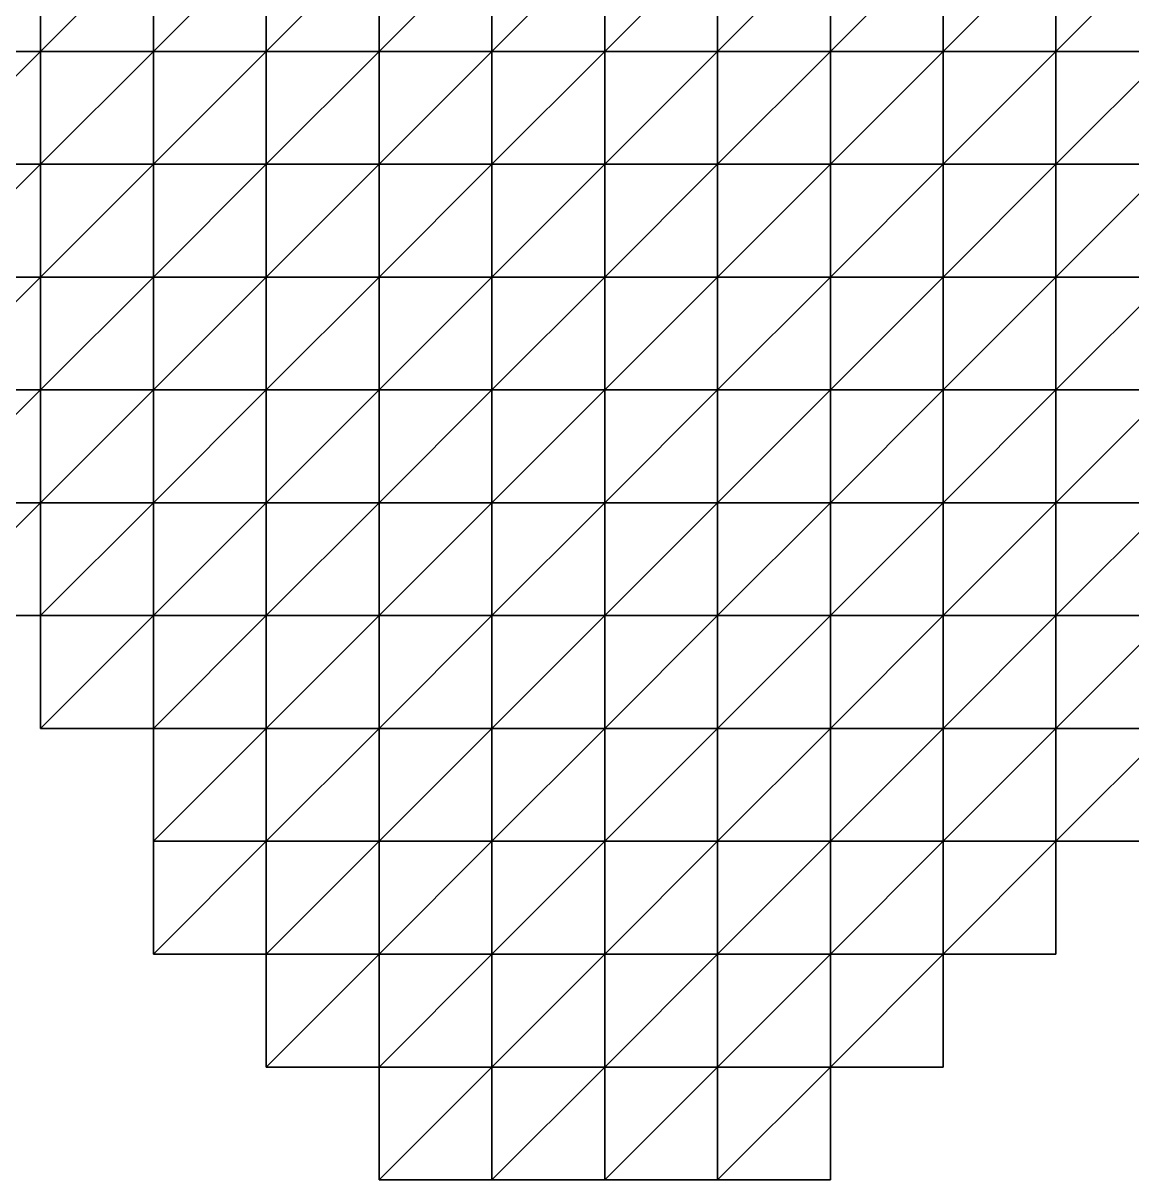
# Model space of a CAD drawing. Extents: x 292020 to 295740, y 4557680 to 4560040.
# Drawn here: x 295196.9 to 295393.5, y 4558820 to 4559025 of the extents above; entities that cross this region are included whole.
import ezdxf

# ---------------------------------------------------------------- set-up
doc = ezdxf.new("R2010")
doc.units = 0
doc.layers.add('RUN201_4_-_RUN201_NODOMAIN5_20X', color=7, linetype='CONTINUOUS')

msp = doc.modelspace()

# ---------------------------------------------------------------- linework, layer by layer
at = {"layer": 'RUN201_4_-_RUN201_NODOMAIN5_20X'}
for points in [[(295180, 4559040, 1900), (295180, 4559020, 1900), (295200, 4559040, 1900)], [(295200, 4559040, 1900), (295180, 4559020, 1900), (295200, 4559020, 1900)], [(295200, 4559040, 1940), (295180, 4559020, 1940), (295180, 4559040, 1940)], [(295200, 4559020, 1940), (295180, 4559020, 1940), (295200, 4559040, 1940)], [(295200, 4559040, 1900), (295200, 4559020, 1900), (295220, 4559040, 1900)], [(295220, 4559040, 1900), (295200, 4559020, 1900), (295220, 4559020, 1900)], [(295220, 4559040, 1940), (295200, 4559020, 1940), (295200, 4559040, 1940)], [(295220, 4559020, 1940), (295200, 4559020, 1940), (295220, 4559040, 1940)], [(295220, 4559040, 1900), (295220, 4559020, 1900), (295240, 4559040, 1900)], [(295240, 4559040, 1900), (295220, 4559020, 1900), (295240, 4559020, 1900)], [(295240, 4559040, 1940), (295220, 4559020, 1940), (295220, 4559040, 1940)], [(295240, 4559020, 1940), (295220, 4559020, 1940), (295240, 4559040, 1940)], [(295240, 4559040, 1900), (295240, 4559020, 1900), (295260, 4559040, 1900)], [(295260, 4559040, 1900), (295240, 4559020, 1900), (295260, 4559020, 1900)], [(295260, 4559040, 1960), (295240, 4559020, 1960), (295240, 4559040, 1960)], [(295260, 4559020, 1960), (295240, 4559020, 1960), (295260, 4559040, 1960)], [(295240, 4559040, 1940), (295240, 4559020, 1960), (295240, 4559020, 1940)], [(295240, 4559040, 1960), (295240, 4559020, 1960), (295240, 4559040, 1940)], [(295260, 4559040, 1900), (295260, 4559020, 1900), (295280, 4559040, 1900)], [(295280, 4559040, 1900), (295260, 4559020, 1900), (295280, 4559020, 1900)], [(295280, 4559040, 1960), (295260, 4559020, 1960), (295260, 4559040, 1960)], [(295280, 4559020, 1960), (295260, 4559020, 1960), (295280, 4559040, 1960)], [(295280, 4559040, 1900), (295280, 4559020, 1900), (295300, 4559040, 1900)], [(295300, 4559040, 1900), (295280, 4559020, 1900), (295300, 4559020, 1900)], [(295300, 4559040, 1960), (295280, 4559020, 1960), (295280, 4559040, 1960)], [(295300, 4559020, 1960), (295280, 4559020, 1960), (295300, 4559040, 1960)], [(295300, 4559040, 1880), (295300, 4559020, 1880), (295320, 4559040, 1880)], [(295320, 4559040, 1880), (295300, 4559020, 1880), (295320, 4559020, 1880)], [(295300, 4559040, 1880), (295300, 4559020, 1900), (295300, 4559020, 1880)], [(295300, 4559040, 1900), (295300, 4559020, 1900), (295300, 4559040, 1880)], [(295320, 4559040, 1960), (295300, 4559020, 1960), (295300, 4559040, 1960)], [(295320, 4559020, 1960), (295300, 4559020, 1960), (295320, 4559040, 1960)], [(295320, 4559040, 1880), (295320, 4559020, 1880), (295340, 4559040, 1880)], [(295340, 4559040, 1880), (295320, 4559020, 1880), (295340, 4559020, 1880)], [(295340, 4559040, 1960), (295320, 4559020, 1960), (295320, 4559040, 1960)], [(295340, 4559020, 1960), (295320, 4559020, 1960), (295340, 4559040, 1960)], [(295340, 4559040, 1880), (295340, 4559020, 1880), (295360, 4559040, 1880)], [(295360, 4559040, 1880), (295340, 4559020, 1880), (295360, 4559020, 1880)], [(295360, 4559040, 1960), (295340, 4559020, 1960), (295340, 4559040, 1960)], [(295360, 4559020, 1960), (295340, 4559020, 1960), (295360, 4559040, 1960)], [(295360, 4559040, 1880), (295360, 4559020, 1880), (295380, 4559040, 1880)], [(295380, 4559040, 1880), (295360, 4559020, 1880), (295380, 4559020, 1880)], [(295380, 4559040, 1960), (295360, 4559020, 1960), (295360, 4559040, 1960)], [(295380, 4559020, 1960), (295360, 4559020, 1960), (295380, 4559040, 1960)], [(295380, 4559040, 1880), (295380, 4559020, 1880), (295400, 4559040, 1880)], [(295400, 4559040, 1880), (295380, 4559020, 1880), (295400, 4559020, 1880)], [(295400, 4559040, 1960), (295380, 4559020, 1960), (295380, 4559040, 1960)], [(295400, 4559020, 1960), (295380, 4559020, 1960), (295400, 4559040, 1960)], [(295180, 4559020, 1900), (295180, 4559000, 1900), (295200, 4559020, 1900)], [(295200, 4559020, 1900), (295180, 4559000, 1900), (295200, 4559000, 1900)], [(295200, 4559020, 1940), (295180, 4559000, 1940), (295180, 4559020, 1940)], [(295200, 4559000, 1940), (295180, 4559000, 1940), (295200, 4559020, 1940)], [(295200, 4559020, 1900), (295200, 4559000, 1900), (295220, 4559020, 1900)], [(295220, 4559020, 1900), (295200, 4559000, 1900), (295220, 4559000, 1900)], [(295220, 4559020, 1940), (295200, 4559000, 1940), (295200, 4559020, 1940)], [(295220, 4559000, 1940), (295200, 4559000, 1940), (295220, 4559020, 1940)], [(295220, 4559020, 1900), (295220, 4559000, 1900), (295240, 4559020, 1900)], [(295240, 4559020, 1900), (295220, 4559000, 1900), (295240, 4559000, 1900)], [(295240, 4559020, 1940), (295220, 4559000, 1940), (295220, 4559020, 1940)], [(295240, 4559000, 1940), (295220, 4559000, 1940), (295240, 4559020, 1940)], [(295240, 4559020, 1900), (295240, 4559000, 1900), (295260, 4559020, 1900)], [(295260, 4559020, 1900), (295240, 4559000, 1900), (295260, 4559000, 1900)], [(295260, 4559020, 1960), (295240, 4559000, 1960), (295240, 4559020, 1960)], [(295260, 4559000, 1960), (295240, 4559000, 1960), (295260, 4559020, 1960)], [(295240, 4559020, 1940), (295240, 4559000, 1960), (295240, 4559000, 1940)], [(295240, 4559020, 1960), (295240, 4559000, 1960), (295240, 4559020, 1940)], [(295260, 4559020, 1900), (295260, 4559000, 1900), (295280, 4559020, 1900)], [(295280, 4559020, 1900), (295260, 4559000, 1900), (295280, 4559000, 1900)], [(295280, 4559020, 1960), (295260, 4559000, 1960), (295260, 4559020, 1960)], [(295280, 4559000, 1960), (295260, 4559000, 1960), (295280, 4559020, 1960)], [(295280, 4559020, 1900), (295280, 4559000, 1900), (295300, 4559020, 1900)], [(295300, 4559020, 1900), (295280, 4559000, 1900), (295300, 4559000, 1900)], [(295300, 4559020, 1960), (295280, 4559000, 1960), (295280, 4559020, 1960)], [(295300, 4559000, 1960), (295280, 4559000, 1960), (295300, 4559020, 1960)], [(295300, 4559020, 1880), (295300, 4559000, 1880), (295320, 4559020, 1880)], [(295320, 4559020, 1880), (295300, 4559000, 1880), (295320, 4559000, 1880)], [(295300, 4559020, 1880), (295300, 4559000, 1900), (295300, 4559000, 1880)], [(295300, 4559020, 1900), (295300, 4559000, 1900), (295300, 4559020, 1880)], [(295320, 4559020, 1960), (295300, 4559000, 1960), (295300, 4559020, 1960)], [(295320, 4559000, 1960), (295300, 4559000, 1960), (295320, 4559020, 1960)], [(295320, 4559020, 1880), (295320, 4559000, 1880), (295340, 4559020, 1880)], [(295340, 4559020, 1880), (295320, 4559000, 1880), (295340, 4559000, 1880)], [(295340, 4559020, 1960), (295320, 4559000, 1960), (295320, 4559020, 1960)], [(295340, 4559000, 1960), (295320, 4559000, 1960), (295340, 4559020, 1960)], [(295340, 4559020, 1880), (295340, 4559000, 1880), (295360, 4559020, 1880)], [(295360, 4559020, 1880), (295340, 4559000, 1880), (295360, 4559000, 1880)], [(295360, 4559020, 1960), (295340, 4559000, 1960), (295340, 4559020, 1960)], [(295360, 4559000, 1960), (295340, 4559000, 1960), (295360, 4559020, 1960)], [(295360, 4559020, 1880), (295360, 4559000, 1880), (295380, 4559020, 1880)], [(295380, 4559020, 1880), (295360, 4559000, 1880), (295380, 4559000, 1880)], [(295380, 4559020, 1960), (295360, 4559000, 1960), (295360, 4559020, 1960)], [(295380, 4559000, 1960), (295360, 4559000, 1960), (295380, 4559020, 1960)], [(295380, 4559000, 1880), (295380, 4559000, 1900), (295380, 4559020, 1880)], [(295380, 4559020, 1880), (295380, 4559000, 1900), (295380, 4559020, 1900)], [(295380, 4559020, 1880), (295380, 4559020, 1900), (295400, 4559020, 1880)], [(295400, 4559020, 1880), (295380, 4559020, 1900), (295400, 4559020, 1900)], [(295380, 4559020, 1900), (295380, 4559000, 1900), (295400, 4559020, 1900)], [(295400, 4559020, 1900), (295380, 4559000, 1900), (295400, 4559000, 1900)], [(295400, 4559020, 1960), (295380, 4559000, 1960), (295380, 4559020, 1960)], [(295400, 4559000, 1960), (295380, 4559000, 1960), (295400, 4559020, 1960)], [(295180, 4559000, 1900), (295180, 4558980, 1900), (295200, 4559000, 1900)], [(295200, 4559000, 1900), (295180, 4558980, 1900), (295200, 4558980, 1900)], [(295200, 4559000, 1940), (295180, 4558980, 1940), (295180, 4559000, 1940)], [(295200, 4558980, 1940), (295180, 4558980, 1940), (295200, 4559000, 1940)], [(295200, 4559000, 1900), (295200, 4558980, 1900), (295220, 4559000, 1900)], [(295220, 4559000, 1900), (295200, 4558980, 1900), (295220, 4558980, 1900)], [(295220, 4559000, 1940), (295200, 4558980, 1940), (295200, 4559000, 1940)], [(295220, 4558980, 1940), (295200, 4558980, 1940), (295220, 4559000, 1940)], [(295220, 4559000, 1900), (295220, 4558980, 1900), (295240, 4559000, 1900)], [(295240, 4559000, 1900), (295220, 4558980, 1900), (295240, 4558980, 1900)], [(295240, 4559000, 1960), (295220, 4558980, 1960), (295220, 4559000, 1960)], [(295240, 4558980, 1960), (295220, 4558980, 1960), (295240, 4559000, 1960)], [(295240, 4559000, 1940), (295220, 4559000, 1960), (295220, 4559000, 1940)], [(295240, 4559000, 1960), (295220, 4559000, 1960), (295240, 4559000, 1940)], [(295220, 4559000, 1940), (295220, 4558980, 1960), (295220, 4558980, 1940)], [(295220, 4559000, 1960), (295220, 4558980, 1960), (295220, 4559000, 1940)], [(295240, 4559000, 1900), (295240, 4558980, 1900), (295260, 4559000, 1900)], [(295260, 4559000, 1900), (295240, 4558980, 1900), (295260, 4558980, 1900)], [(295260, 4559000, 1960), (295240, 4558980, 1960), (295240, 4559000, 1960)], [(295260, 4558980, 1960), (295240, 4558980, 1960), (295260, 4559000, 1960)], [(295260, 4559000, 1900), (295260, 4558980, 1900), (295280, 4559000, 1900)], [(295280, 4559000, 1900), (295260, 4558980, 1900), (295280, 4558980, 1900)], [(295280, 4559000, 1960), (295260, 4558980, 1960), (295260, 4559000, 1960)], [(295280, 4558980, 1960), (295260, 4558980, 1960), (295280, 4559000, 1960)], [(295280, 4559000, 1900), (295280, 4558980, 1900), (295300, 4559000, 1900)], [(295300, 4559000, 1900), (295280, 4558980, 1900), (295300, 4558980, 1900)], [(295300, 4559000, 1960), (295280, 4558980, 1960), (295280, 4559000, 1960)], [(295300, 4558980, 1960), (295280, 4558980, 1960), (295300, 4559000, 1960)], [(295300, 4559000, 1880), (295300, 4559000, 1900), (295320, 4559000, 1880)], [(295320, 4559000, 1880), (295300, 4559000, 1900), (295320, 4559000, 1900)], [(295300, 4559000, 1900), (295300, 4558980, 1900), (295320, 4559000, 1900)], [(295320, 4559000, 1900), (295300, 4558980, 1900), (295320, 4558980, 1900)], [(295320, 4559000, 1960), (295300, 4558980, 1960), (295300, 4559000, 1960)], [(295320, 4558980, 1960), (295300, 4558980, 1960), (295320, 4559000, 1960)], [(295320, 4559000, 1880), (295320, 4559000, 1900), (295340, 4559000, 1880)], [(295340, 4559000, 1880), (295320, 4559000, 1900), (295340, 4559000, 1900)], [(295320, 4559000, 1900), (295320, 4558980, 1900), (295340, 4559000, 1900)], [(295340, 4559000, 1900), (295320, 4558980, 1900), (295340, 4558980, 1900)], [(295340, 4559000, 1960), (295320, 4558980, 1960), (295320, 4559000, 1960)], [(295340, 4558980, 1960), (295320, 4558980, 1960), (295340, 4559000, 1960)], [(295340, 4559000, 1880), (295340, 4559000, 1900), (295360, 4559000, 1880)], [(295360, 4559000, 1880), (295340, 4559000, 1900), (295360, 4559000, 1900)], [(295340, 4559000, 1900), (295340, 4558980, 1900), (295360, 4559000, 1900)], [(295360, 4559000, 1900), (295340, 4558980, 1900), (295360, 4558980, 1900)], [(295360, 4559000, 1960), (295340, 4558980, 1960), (295340, 4559000, 1960)], [(295360, 4558980, 1960), (295340, 4558980, 1960), (295360, 4559000, 1960)], [(295360, 4559000, 1880), (295360, 4559000, 1900), (295380, 4559000, 1880)], [(295380, 4559000, 1880), (295360, 4559000, 1900), (295380, 4559000, 1900)], [(295360, 4559000, 1900), (295360, 4558980, 1900), (295380, 4559000, 1900)], [(295380, 4559000, 1900), (295360, 4558980, 1900), (295380, 4558980, 1900)], [(295380, 4559000, 1960), (295360, 4558980, 1960), (295360, 4559000, 1960)], [(295380, 4558980, 1960), (295360, 4558980, 1960), (295380, 4559000, 1960)], [(295380, 4559000, 1900), (295380, 4558980, 1900), (295400, 4559000, 1900)], [(295400, 4559000, 1900), (295380, 4558980, 1900), (295400, 4558980, 1900)], [(295400, 4559000, 1980), (295380, 4558980, 1980), (295380, 4559000, 1980)], [(295400, 4558980, 1980), (295380, 4558980, 1980), (295400, 4559000, 1980)], [(295400, 4559000, 1960), (295380, 4559000, 1980), (295380, 4559000, 1960)], [(295400, 4559000, 1980), (295380, 4559000, 1980), (295400, 4559000, 1960)], [(295380, 4559000, 1960), (295380, 4558980, 1980), (295380, 4558980, 1960)], [(295380, 4559000, 1980), (295380, 4558980, 1980), (295380, 4559000, 1960)], [(295180, 4558980, 1900), (295180, 4558980, 1920), (295200, 4558980, 1900)], [(295200, 4558980, 1900), (295180, 4558980, 1920), (295200, 4558980, 1920)], [(295180, 4558980, 1920), (295180, 4558960, 1920), (295200, 4558980, 1920)], [(295200, 4558980, 1920), (295180, 4558960, 1920), (295200, 4558960, 1920)], [(295200, 4558980, 1960), (295180, 4558960, 1960), (295180, 4558980, 1960)], [(295200, 4558960, 1960), (295180, 4558960, 1960), (295200, 4558980, 1960)], [(295200, 4558980, 1940), (295180, 4558980, 1960), (295180, 4558980, 1940)], [(295200, 4558980, 1960), (295180, 4558980, 1960), (295200, 4558980, 1940)], [(295200, 4558980, 1900), (295200, 4558980, 1920), (295220, 4558980, 1900)], [(295220, 4558980, 1900), (295200, 4558980, 1920), (295220, 4558980, 1920)], [(295200, 4558980, 1920), (295200, 4558960, 1920), (295220, 4558980, 1920)], [(295220, 4558980, 1920), (295200, 4558960, 1920), (295220, 4558960, 1920)], [(295220, 4558980, 1960), (295200, 4558960, 1960), (295200, 4558980, 1960)], [(295220, 4558960, 1960), (295200, 4558960, 1960), (295220, 4558980, 1960)], [(295220, 4558980, 1940), (295200, 4558980, 1960), (295200, 4558980, 1940)], [(295220, 4558980, 1960), (295200, 4558980, 1960), (295220, 4558980, 1940)], [(295220, 4558980, 1900), (295220, 4558960, 1900), (295240, 4558980, 1900)], [(295240, 4558980, 1900), (295220, 4558960, 1900), (295240, 4558960, 1900)], [(295220, 4558980, 1900), (295220, 4558960, 1920), (295220, 4558960, 1900)], [(295220, 4558980, 1920), (295220, 4558960, 1920), (295220, 4558980, 1900)], [(295240, 4558980, 1960), (295220, 4558960, 1960), (295220, 4558980, 1960)], [(295240, 4558960, 1960), (295220, 4558960, 1960), (295240, 4558980, 1960)], [(295240, 4558980, 1900), (295240, 4558960, 1900), (295260, 4558980, 1900)], [(295260, 4558980, 1900), (295240, 4558960, 1900), (295260, 4558960, 1900)], [(295260, 4558980, 1960), (295240, 4558960, 1960), (295240, 4558980, 1960)], [(295260, 4558960, 1960), (295240, 4558960, 1960), (295260, 4558980, 1960)], [(295260, 4558980, 1900), (295260, 4558960, 1900), (295280, 4558980, 1900)], [(295280, 4558980, 1900), (295260, 4558960, 1900), (295280, 4558960, 1900)], [(295280, 4558980, 1960), (295260, 4558960, 1960), (295260, 4558980, 1960)], [(295280, 4558960, 1960), (295260, 4558960, 1960), (295280, 4558980, 1960)], [(295280, 4558980, 1900), (295280, 4558960, 1900), (295300, 4558980, 1900)], [(295300, 4558980, 1900), (295280, 4558960, 1900), (295300, 4558960, 1900)], [(295300, 4558980, 1960), (295280, 4558960, 1960), (295280, 4558980, 1960)], [(295300, 4558960, 1960), (295280, 4558960, 1960), (295300, 4558980, 1960)], [(295300, 4558980, 1900), (295300, 4558960, 1900), (295320, 4558980, 1900)], [(295320, 4558980, 1900), (295300, 4558960, 1900), (295320, 4558960, 1900)], [(295320, 4558980, 1960), (295300, 4558960, 1960), (295300, 4558980, 1960)], [(295320, 4558960, 1960), (295300, 4558960, 1960), (295320, 4558980, 1960)], [(295320, 4558980, 1900), (295320, 4558960, 1900), (295340, 4558980, 1900)], [(295340, 4558980, 1900), (295320, 4558960, 1900), (295340, 4558960, 1900)], [(295340, 4558980, 1960), (295320, 4558960, 1960), (295320, 4558980, 1960)], [(295340, 4558960, 1960), (295320, 4558960, 1960), (295340, 4558980, 1960)], [(295340, 4558980, 1900), (295340, 4558960, 1900), (295360, 4558980, 1900)], [(295360, 4558980, 1900), (295340, 4558960, 1900), (295360, 4558960, 1900)], [(295360, 4558980, 1960), (295340, 4558960, 1960), (295340, 4558980, 1960)], [(295360, 4558960, 1960), (295340, 4558960, 1960), (295360, 4558980, 1960)], [(295360, 4558980, 1900), (295360, 4558960, 1900), (295380, 4558980, 1900)], [(295380, 4558980, 1900), (295360, 4558960, 1900), (295380, 4558960, 1900)], [(295380, 4558980, 1960), (295360, 4558960, 1960), (295360, 4558980, 1960)], [(295380, 4558960, 1960), (295360, 4558960, 1960), (295380, 4558980, 1960)], [(295380, 4558980, 1900), (295380, 4558960, 1900), (295400, 4558980, 1900)], [(295400, 4558980, 1900), (295380, 4558960, 1900), (295400, 4558960, 1900)], [(295400, 4558980, 1980), (295380, 4558960, 1980), (295380, 4558980, 1980)], [(295400, 4558960, 1980), (295380, 4558960, 1980), (295400, 4558980, 1980)], [(295380, 4558980, 1960), (295380, 4558960, 1980), (295380, 4558960, 1960)], [(295380, 4558980, 1980), (295380, 4558960, 1980), (295380, 4558980, 1960)], [(295180, 4558960, 1920), (295180, 4558960, 1940), (295200, 4558960, 1920)], [(295200, 4558960, 1920), (295180, 4558960, 1940), (295200, 4558960, 1940)], [(295180, 4558960, 1940), (295180, 4558940, 1940), (295200, 4558960, 1940)], [(295200, 4558960, 1940), (295180, 4558940, 1940), (295200, 4558940, 1940)], [(295200, 4558960, 1960), (295180, 4558940, 1960), (295180, 4558960, 1960)], [(295200, 4558940, 1960), (295180, 4558940, 1960), (295200, 4558960, 1960)], [(295200, 4558960, 1920), (295200, 4558940, 1920), (295220, 4558960, 1920)], [(295220, 4558960, 1920), (295200, 4558940, 1920), (295220, 4558940, 1920)], [(295200, 4558960, 1920), (295200, 4558940, 1940), (295200, 4558940, 1920)], [(295200, 4558960, 1940), (295200, 4558940, 1940), (295200, 4558960, 1920)], [(295220, 4558960, 1960), (295200, 4558940, 1960), (295200, 4558960, 1960)], [(295220, 4558940, 1960), (295200, 4558940, 1960), (295220, 4558960, 1960)], [(295220, 4558960, 1900), (295220, 4558960, 1920), (295240, 4558960, 1900)], [(295240, 4558960, 1900), (295220, 4558960, 1920), (295240, 4558960, 1920)], [(295220, 4558960, 1920), (295220, 4558940, 1920), (295240, 4558960, 1920)], [(295240, 4558960, 1920), (295220, 4558940, 1920), (295240, 4558940, 1920)], [(295240, 4558960, 1960), (295220, 4558940, 1960), (295220, 4558960, 1960)], [(295240, 4558940, 1960), (295220, 4558940, 1960), (295240, 4558960, 1960)], [(295240, 4558960, 1900), (295240, 4558940, 1900), (295260, 4558960, 1900)], [(295260, 4558960, 1900), (295240, 4558940, 1900), (295260, 4558940, 1900)], [(295240, 4558960, 1900), (295240, 4558940, 1920), (295240, 4558940, 1900)], [(295240, 4558960, 1920), (295240, 4558940, 1920), (295240, 4558960, 1900)], [(295260, 4558960, 1960), (295240, 4558940, 1960), (295240, 4558960, 1960)], [(295260, 4558940, 1960), (295240, 4558940, 1960), (295260, 4558960, 1960)], [(295260, 4558960, 1900), (295260, 4558940, 1900), (295280, 4558960, 1900)], [(295280, 4558960, 1900), (295260, 4558940, 1900), (295280, 4558940, 1900)], [(295280, 4558960, 1960), (295260, 4558940, 1960), (295260, 4558960, 1960)], [(295280, 4558940, 1960), (295260, 4558940, 1960), (295280, 4558960, 1960)], [(295280, 4558960, 1900), (295280, 4558940, 1900), (295300, 4558960, 1900)], [(295300, 4558960, 1900), (295280, 4558940, 1900), (295300, 4558940, 1900)], [(295300, 4558960, 1960), (295280, 4558940, 1960), (295280, 4558960, 1960)], [(295300, 4558940, 1960), (295280, 4558940, 1960), (295300, 4558960, 1960)], [(295300, 4558940, 1900), (295300, 4558940, 1920), (295300, 4558960, 1900)], [(295300, 4558960, 1900), (295300, 4558940, 1920), (295300, 4558960, 1920)], [(295300, 4558960, 1900), (295300, 4558960, 1920), (295320, 4558960, 1900)], [(295320, 4558960, 1900), (295300, 4558960, 1920), (295320, 4558960, 1920)], [(295300, 4558960, 1920), (295300, 4558940, 1920), (295320, 4558960, 1920)], [(295320, 4558960, 1920), (295300, 4558940, 1920), (295320, 4558940, 1920)], [(295320, 4558960, 1960), (295300, 4558940, 1960), (295300, 4558960, 1960)], [(295320, 4558940, 1960), (295300, 4558940, 1960), (295320, 4558960, 1960)], [(295320, 4558960, 1900), (295320, 4558940, 1900), (295340, 4558960, 1900)], [(295340, 4558960, 1900), (295320, 4558940, 1900), (295340, 4558940, 1900)], [(295320, 4558960, 1900), (295320, 4558940, 1920), (295320, 4558940, 1900)], [(295320, 4558960, 1920), (295320, 4558940, 1920), (295320, 4558960, 1900)], [(295340, 4558960, 1960), (295320, 4558940, 1960), (295320, 4558960, 1960)], [(295340, 4558940, 1960), (295320, 4558940, 1960), (295340, 4558960, 1960)], [(295340, 4558960, 1900), (295340, 4558940, 1900), (295360, 4558960, 1900)], [(295360, 4558960, 1900), (295340, 4558940, 1900), (295360, 4558940, 1900)], [(295360, 4558960, 1960), (295340, 4558940, 1960), (295340, 4558960, 1960)], [(295360, 4558940, 1960), (295340, 4558940, 1960), (295360, 4558960, 1960)], [(295360, 4558960, 1900), (295360, 4558940, 1900), (295380, 4558960, 1900)], [(295380, 4558960, 1900), (295360, 4558940, 1900), (295380, 4558940, 1900)], [(295380, 4558960, 1980), (295360, 4558940, 1980), (295360, 4558960, 1980)], [(295380, 4558940, 1980), (295360, 4558940, 1980), (295380, 4558960, 1980)], [(295380, 4558960, 1960), (295360, 4558960, 1980), (295360, 4558960, 1960)], [(295380, 4558960, 1980), (295360, 4558960, 1980), (295380, 4558960, 1960)], [(295360, 4558960, 1960), (295360, 4558940, 1980), (295360, 4558940, 1960)], [(295360, 4558960, 1980), (295360, 4558940, 1980), (295360, 4558960, 1960)], [(295380, 4558960, 1900), (295380, 4558940, 1900), (295400, 4558960, 1900)], [(295400, 4558960, 1900), (295380, 4558940, 1900), (295400, 4558940, 1900)], [(295400, 4558960, 1980), (295380, 4558940, 1980), (295380, 4558960, 1980)], [(295400, 4558940, 1980), (295380, 4558940, 1980), (295400, 4558960, 1980)], [(295180, 4558940, 1940), (295180, 4558920, 1940), (295200, 4558940, 1940)], [(295200, 4558940, 1940), (295180, 4558920, 1940), (295200, 4558920, 1940)], [(295200, 4558940, 1960), (295180, 4558920, 1960), (295180, 4558940, 1960)], [(295200, 4558920, 1960), (295180, 4558920, 1960), (295200, 4558940, 1960)], [(295200, 4558940, 1920), (295200, 4558920, 1920), (295220, 4558940, 1920)], [(295220, 4558940, 1920), (295200, 4558920, 1920), (295220, 4558920, 1920)], [(295200, 4558940, 1920), (295200, 4558920, 1940), (295200, 4558920, 1920)], [(295200, 4558940, 1940), (295200, 4558920, 1940), (295200, 4558940, 1920)], [(295220, 4558940, 1960), (295200, 4558920, 1960), (295200, 4558940, 1960)], [(295220, 4558920, 1960), (295200, 4558920, 1960), (295220, 4558940, 1960)], [(295220, 4558940, 1920), (295220, 4558920, 1920), (295240, 4558940, 1920)], [(295240, 4558940, 1920), (295220, 4558920, 1920), (295240, 4558920, 1920)], [(295240, 4558940, 1960), (295220, 4558920, 1960), (295220, 4558940, 1960)], [(295240, 4558920, 1960), (295220, 4558920, 1960), (295240, 4558940, 1960)], [(295240, 4558940, 1900), (295240, 4558940, 1920), (295260, 4558940, 1900)], [(295260, 4558940, 1900), (295240, 4558940, 1920), (295260, 4558940, 1920)], [(295240, 4558940, 1920), (295240, 4558920, 1920), (295260, 4558940, 1920)], [(295260, 4558940, 1920), (295240, 4558920, 1920), (295260, 4558920, 1920)], [(295260, 4558940, 1960), (295240, 4558920, 1960), (295240, 4558940, 1960)], [(295260, 4558920, 1960), (295240, 4558920, 1960), (295260, 4558940, 1960)], [(295260, 4558940, 1900), (295260, 4558940, 1920), (295280, 4558940, 1900)], [(295280, 4558940, 1900), (295260, 4558940, 1920), (295280, 4558940, 1920)], [(295260, 4558940, 1920), (295260, 4558920, 1920), (295280, 4558940, 1920)], [(295280, 4558940, 1920), (295260, 4558920, 1920), (295280, 4558920, 1920)], [(295280, 4558940, 1960), (295260, 4558920, 1960), (295260, 4558940, 1960)], [(295280, 4558920, 1960), (295260, 4558920, 1960), (295280, 4558940, 1960)], [(295280, 4558940, 1900), (295280, 4558940, 1920), (295300, 4558940, 1900)], [(295300, 4558940, 1900), (295280, 4558940, 1920), (295300, 4558940, 1920)], [(295280, 4558940, 1920), (295280, 4558920, 1920), (295300, 4558940, 1920)], [(295300, 4558940, 1920), (295280, 4558920, 1920), (295300, 4558920, 1920)], [(295300, 4558940, 1960), (295280, 4558920, 1960), (295280, 4558940, 1960)], [(295300, 4558920, 1960), (295280, 4558920, 1960), (295300, 4558940, 1960)], [(295300, 4558940, 1920), (295300, 4558920, 1920), (295320, 4558940, 1920)], [(295320, 4558940, 1920), (295300, 4558920, 1920), (295320, 4558920, 1920)], [(295320, 4558940, 1960), (295300, 4558920, 1960), (295300, 4558940, 1960)], [(295320, 4558920, 1960), (295300, 4558920, 1960), (295320, 4558940, 1960)], [(295320, 4558940, 1900), (295320, 4558940, 1920), (295340, 4558940, 1900)], [(295340, 4558940, 1900), (295320, 4558940, 1920), (295340, 4558940, 1920)], [(295320, 4558940, 1920), (295320, 4558920, 1920), (295340, 4558940, 1920)], [(295340, 4558940, 1920), (295320, 4558920, 1920), (295340, 4558920, 1920)], [(295340, 4558940, 1960), (295320, 4558920, 1960), (295320, 4558940, 1960)], [(295340, 4558920, 1960), (295320, 4558920, 1960), (295340, 4558940, 1960)], [(295340, 4558940, 1900), (295340, 4558920, 1900), (295360, 4558940, 1900)], [(295360, 4558940, 1900), (295340, 4558920, 1900), (295360, 4558920, 1900)], [(295340, 4558940, 1900), (295340, 4558920, 1920), (295340, 4558920, 1900)], [(295340, 4558940, 1920), (295340, 4558920, 1920), (295340, 4558940, 1900)], [(295360, 4558940, 1980), (295340, 4558920, 1980), (295340, 4558940, 1980)], [(295360, 4558920, 1980), (295340, 4558920, 1980), (295360, 4558940, 1980)], [(295360, 4558940, 1960), (295340, 4558940, 1980), (295340, 4558940, 1960)], [(295360, 4558940, 1980), (295340, 4558940, 1980), (295360, 4558940, 1960)], [(295340, 4558940, 1960), (295340, 4558920, 1980), (295340, 4558920, 1960)], [(295340, 4558940, 1980), (295340, 4558920, 1980), (295340, 4558940, 1960)], [(295360, 4558920, 1900), (295360, 4558920, 1920), (295360, 4558940, 1900)], [(295360, 4558940, 1900), (295360, 4558920, 1920), (295360, 4558940, 1920)], [(295360, 4558940, 1900), (295360, 4558940, 1920), (295380, 4558940, 1900)], [(295380, 4558940, 1900), (295360, 4558940, 1920), (295380, 4558940, 1920)], [(295360, 4558940, 1920), (295360, 4558920, 1920), (295380, 4558940, 1920)], [(295380, 4558940, 1920), (295360, 4558920, 1920), (295380, 4558920, 1920)], [(295380, 4558940, 1980), (295360, 4558920, 1980), (295360, 4558940, 1980)], [(295380, 4558920, 1980), (295360, 4558920, 1980), (295380, 4558940, 1980)], [(295380, 4558940, 1900), (295380, 4558940, 1920), (295400, 4558940, 1900)], [(295400, 4558940, 1900), (295380, 4558940, 1920), (295400, 4558940, 1920)], [(295380, 4558940, 1920), (295380, 4558920, 1920), (295400, 4558940, 1920)], [(295400, 4558940, 1920), (295380, 4558920, 1920), (295400, 4558920, 1920)], [(295400, 4558940, 1980), (295380, 4558920, 1980), (295380, 4558940, 1980)], [(295400, 4558920, 1980), (295380, 4558920, 1980), (295400, 4558940, 1980)], [(295180, 4558920, 1940), (295180, 4558920, 1960), (295200, 4558920, 1940)], [(295200, 4558920, 1940), (295180, 4558920, 1960), (295200, 4558920, 1960)], [(295200, 4558920, 1920), (295200, 4558920, 1940), (295220, 4558920, 1920)], [(295220, 4558920, 1920), (295200, 4558920, 1940), (295220, 4558920, 1940)], [(295200, 4558920, 1940), (295200, 4558900, 1940), (295220, 4558920, 1940)], [(295220, 4558920, 1940), (295200, 4558900, 1940), (295220, 4558900, 1940)], [(295220, 4558920, 1960), (295200, 4558900, 1960), (295200, 4558920, 1960)], [(295220, 4558900, 1960), (295200, 4558900, 1960), (295220, 4558920, 1960)], [(295200, 4558920, 1940), (295200, 4558900, 1960), (295200, 4558900, 1940)], [(295200, 4558920, 1960), (295200, 4558900, 1960), (295200, 4558920, 1940)], [(295220, 4558920, 1920), (295220, 4558900, 1920), (295240, 4558920, 1920)], [(295240, 4558920, 1920), (295220, 4558900, 1920), (295240, 4558900, 1920)], [(295220, 4558920, 1920), (295220, 4558900, 1940), (295220, 4558900, 1920)], [(295220, 4558920, 1940), (295220, 4558900, 1940), (295220, 4558920, 1920)], [(295240, 4558920, 1960), (295220, 4558900, 1960), (295220, 4558920, 1960)], [(295240, 4558900, 1960), (295220, 4558900, 1960), (295240, 4558920, 1960)], [(295240, 4558920, 1920), (295240, 4558900, 1920), (295260, 4558920, 1920)], [(295260, 4558920, 1920), (295240, 4558900, 1920), (295260, 4558900, 1920)], [(295260, 4558920, 1960), (295240, 4558900, 1960), (295240, 4558920, 1960)], [(295260, 4558900, 1960), (295240, 4558900, 1960), (295260, 4558920, 1960)], [(295260, 4558920, 1920), (295260, 4558900, 1920), (295280, 4558920, 1920)], [(295280, 4558920, 1920), (295260, 4558900, 1920), (295280, 4558900, 1920)], [(295280, 4558920, 1960), (295260, 4558900, 1960), (295260, 4558920, 1960)], [(295280, 4558900, 1960), (295260, 4558900, 1960), (295280, 4558920, 1960)], [(295280, 4558920, 1920), (295280, 4558900, 1920), (295300, 4558920, 1920)], [(295300, 4558920, 1920), (295280, 4558900, 1920), (295300, 4558900, 1920)], [(295300, 4558920, 1960), (295280, 4558900, 1960), (295280, 4558920, 1960)], [(295300, 4558900, 1960), (295280, 4558900, 1960), (295300, 4558920, 1960)], [(295300, 4558920, 1920), (295300, 4558900, 1920), (295320, 4558920, 1920)], [(295320, 4558920, 1920), (295300, 4558900, 1920), (295320, 4558900, 1920)], [(295320, 4558920, 1960), (295300, 4558900, 1960), (295300, 4558920, 1960)], [(295320, 4558900, 1960), (295300, 4558900, 1960), (295320, 4558920, 1960)], [(295320, 4558920, 1920), (295320, 4558900, 1920), (295340, 4558920, 1920)], [(295340, 4558920, 1920), (295320, 4558900, 1920), (295340, 4558900, 1920)], [(295340, 4558920, 1980), (295320, 4558900, 1980), (295320, 4558920, 1980)], [(295340, 4558900, 1980), (295320, 4558900, 1980), (295340, 4558920, 1980)], [(295340, 4558920, 1960), (295320, 4558920, 1980), (295320, 4558920, 1960)], [(295340, 4558920, 1980), (295320, 4558920, 1980), (295340, 4558920, 1960)], [(295320, 4558920, 1960), (295320, 4558900, 1980), (295320, 4558900, 1960)], [(295320, 4558920, 1980), (295320, 4558900, 1980), (295320, 4558920, 1960)], [(295340, 4558920, 1900), (295340, 4558920, 1920), (295360, 4558920, 1900)], [(295360, 4558920, 1900), (295340, 4558920, 1920), (295360, 4558920, 1920)], [(295340, 4558920, 1920), (295340, 4558900, 1920), (295360, 4558920, 1920)], [(295360, 4558920, 1920), (295340, 4558900, 1920), (295360, 4558900, 1920)], [(295360, 4558920, 1980), (295340, 4558900, 1980), (295340, 4558920, 1980)], [(295360, 4558900, 1980), (295340, 4558900, 1980), (295360, 4558920, 1980)], [(295360, 4558920, 1920), (295360, 4558900, 1920), (295380, 4558920, 1920)], [(295380, 4558920, 1920), (295360, 4558900, 1920), (295380, 4558900, 1920)], [(295380, 4558920, 1980), (295360, 4558900, 1980), (295360, 4558920, 1980)], [(295380, 4558900, 1980), (295360, 4558900, 1980), (295380, 4558920, 1980)], [(295380, 4558900, 1920), (295380, 4558900, 1940), (295380, 4558920, 1920)], [(295380, 4558920, 1920), (295380, 4558900, 1940), (295380, 4558920, 1940)], [(295380, 4558920, 1920), (295380, 4558920, 1940), (295400, 4558920, 1920)], [(295400, 4558920, 1920), (295380, 4558920, 1940), (295400, 4558920, 1940)], [(295380, 4558920, 1940), (295380, 4558900, 1940), (295400, 4558920, 1940)], [(295400, 4558920, 1940), (295380, 4558900, 1940), (295400, 4558900, 1940)], [(295400, 4558920, 1980), (295380, 4558900, 1980), (295380, 4558920, 1980)], [(295400, 4558900, 1980), (295380, 4558900, 1980), (295400, 4558920, 1980)], [(295200, 4558900, 1940), (295200, 4558900, 1960), (295220, 4558900, 1940)], [(295220, 4558900, 1940), (295200, 4558900, 1960), (295220, 4558900, 1960)], [(295220, 4558900, 1920), (295220, 4558900, 1940), (295240, 4558900, 1920)], [(295240, 4558900, 1920), (295220, 4558900, 1940), (295240, 4558900, 1940)], [(295220, 4558900, 1940), (295220, 4558880, 1940), (295240, 4558900, 1940)], [(295240, 4558900, 1940), (295220, 4558880, 1940), (295240, 4558880, 1940)], [(295240, 4558900, 1960), (295220, 4558880, 1960), (295220, 4558900, 1960)], [(295240, 4558880, 1960), (295220, 4558880, 1960), (295240, 4558900, 1960)], [(295220, 4558900, 1940), (295220, 4558880, 1960), (295220, 4558880, 1940)], [(295220, 4558900, 1960), (295220, 4558880, 1960), (295220, 4558900, 1940)], [(295240, 4558900, 1920), (295240, 4558880, 1920), (295260, 4558900, 1920)], [(295260, 4558900, 1920), (295240, 4558880, 1920), (295260, 4558880, 1920)], [(295240, 4558900, 1920), (295240, 4558880, 1940), (295240, 4558880, 1920)], [(295240, 4558900, 1940), (295240, 4558880, 1940), (295240, 4558900, 1920)], [(295260, 4558900, 1960), (295240, 4558880, 1960), (295240, 4558900, 1960)], [(295260, 4558880, 1960), (295240, 4558880, 1960), (295260, 4558900, 1960)], [(295260, 4558900, 1920), (295260, 4558880, 1920), (295280, 4558900, 1920)], [(295280, 4558900, 1920), (295260, 4558880, 1920), (295280, 4558880, 1920)], [(295280, 4558900, 1960), (295260, 4558880, 1960), (295260, 4558900, 1960)], [(295280, 4558880, 1960), (295260, 4558880, 1960), (295280, 4558900, 1960)], [(295280, 4558900, 1920), (295280, 4558880, 1920), (295300, 4558900, 1920)], [(295300, 4558900, 1920), (295280, 4558880, 1920), (295300, 4558880, 1920)], [(295300, 4558900, 1980), (295280, 4558880, 1980), (295280, 4558900, 1980)], [(295300, 4558880, 1980), (295280, 4558880, 1980), (295300, 4558900, 1980)], [(295300, 4558900, 1960), (295280, 4558900, 1980), (295280, 4558900, 1960)], [(295300, 4558900, 1980), (295280, 4558900, 1980), (295300, 4558900, 1960)], [(295280, 4558900, 1960), (295280, 4558880, 1980), (295280, 4558880, 1960)], [(295280, 4558900, 1980), (295280, 4558880, 1980), (295280, 4558900, 1960)], [(295300, 4558900, 1920), (295300, 4558880, 1920), (295320, 4558900, 1920)], [(295320, 4558900, 1920), (295300, 4558880, 1920), (295320, 4558880, 1920)], [(295320, 4558900, 1980), (295300, 4558880, 1980), (295300, 4558900, 1980)], [(295320, 4558880, 1980), (295300, 4558880, 1980), (295320, 4558900, 1980)], [(295320, 4558900, 1960), (295300, 4558900, 1980), (295300, 4558900, 1960)], [(295320, 4558900, 1980), (295300, 4558900, 1980), (295320, 4558900, 1960)], [(295320, 4558900, 1920), (295320, 4558880, 1920), (295340, 4558900, 1920)], [(295340, 4558900, 1920), (295320, 4558880, 1920), (295340, 4558880, 1920)], [(295340, 4558900, 1980), (295320, 4558880, 1980), (295320, 4558900, 1980)], [(295340, 4558880, 1980), (295320, 4558880, 1980), (295340, 4558900, 1980)], [(295340, 4558900, 1920), (295340, 4558880, 1920), (295360, 4558900, 1920)], [(295360, 4558900, 1920), (295340, 4558880, 1920), (295360, 4558880, 1920)], [(295360, 4558900, 1980), (295340, 4558880, 1980), (295340, 4558900, 1980)], [(295360, 4558880, 1980), (295340, 4558880, 1980), (295360, 4558900, 1980)], [(295360, 4558880, 1920), (295360, 4558880, 1940), (295360, 4558900, 1920)], [(295360, 4558900, 1920), (295360, 4558880, 1940), (295360, 4558900, 1940)], [(295360, 4558900, 1920), (295360, 4558900, 1940), (295380, 4558900, 1920)], [(295380, 4558900, 1920), (295360, 4558900, 1940), (295380, 4558900, 1940)], [(295360, 4558900, 1940), (295360, 4558880, 1940), (295380, 4558900, 1940)], [(295380, 4558900, 1940), (295360, 4558880, 1940), (295380, 4558880, 1940)], [(295380, 4558900, 1980), (295360, 4558880, 1980), (295360, 4558900, 1980)], [(295380, 4558880, 1980), (295360, 4558880, 1980), (295380, 4558900, 1980)], [(295380, 4558880, 1940), (295380, 4558880, 1960), (295380, 4558900, 1940)], [(295380, 4558900, 1940), (295380, 4558880, 1960), (295380, 4558900, 1960)], [(295380, 4558900, 1940), (295380, 4558900, 1960), (295400, 4558900, 1940)], [(295400, 4558900, 1940), (295380, 4558900, 1960), (295400, 4558900, 1960)], [(295380, 4558900, 1960), (295380, 4558880, 1960), (295400, 4558900, 1960)], [(295400, 4558900, 1960), (295380, 4558880, 1960), (295400, 4558880, 1960)], [(295400, 4558900, 1980), (295380, 4558880, 1980), (295380, 4558900, 1980)], [(295400, 4558880, 1980), (295380, 4558880, 1980), (295400, 4558900, 1980)], [(295220, 4558880, 1940), (295220, 4558860, 1940), (295240, 4558880, 1940)], [(295240, 4558880, 1940), (295220, 4558860, 1940), (295240, 4558860, 1940)], [(295240, 4558880, 1960), (295220, 4558860, 1960), (295220, 4558880, 1960)], [(295240, 4558860, 1960), (295220, 4558860, 1960), (295240, 4558880, 1960)], [(295220, 4558880, 1940), (295220, 4558860, 1960), (295220, 4558860, 1940)], [(295220, 4558880, 1960), (295220, 4558860, 1960), (295220, 4558880, 1940)], [(295240, 4558880, 1920), (295240, 4558860, 1920), (295260, 4558880, 1920)], [(295260, 4558880, 1920), (295240, 4558860, 1920), (295260, 4558860, 1920)], [(295240, 4558880, 1920), (295240, 4558860, 1940), (295240, 4558860, 1920)], [(295240, 4558880, 1940), (295240, 4558860, 1940), (295240, 4558880, 1920)], [(295260, 4558880, 1960), (295240, 4558860, 1960), (295240, 4558880, 1960)], [(295260, 4558860, 1960), (295240, 4558860, 1960), (295260, 4558880, 1960)], [(295260, 4558880, 1920), (295260, 4558860, 1920), (295280, 4558880, 1920)], [(295280, 4558880, 1920), (295260, 4558860, 1920), (295280, 4558860, 1920)], [(295280, 4558880, 1960), (295260, 4558860, 1960), (295260, 4558880, 1960)], [(295280, 4558860, 1960), (295260, 4558860, 1960), (295280, 4558880, 1960)], [(295280, 4558880, 1920), (295280, 4558860, 1920), (295300, 4558880, 1920)], [(295300, 4558880, 1920), (295280, 4558860, 1920), (295300, 4558860, 1920)], [(295300, 4558880, 1980), (295280, 4558860, 1980), (295280, 4558880, 1980)], [(295300, 4558860, 1980), (295280, 4558860, 1980), (295300, 4558880, 1980)], [(295280, 4558880, 1960), (295280, 4558860, 1980), (295280, 4558860, 1960)], [(295280, 4558880, 1980), (295280, 4558860, 1980), (295280, 4558880, 1960)], [(295300, 4558880, 1920), (295300, 4558860, 1920), (295320, 4558880, 1920)], [(295320, 4558880, 1920), (295300, 4558860, 1920), (295320, 4558860, 1920)], [(295320, 4558880, 1980), (295300, 4558860, 1980), (295300, 4558880, 1980)], [(295320, 4558860, 1980), (295300, 4558860, 1980), (295320, 4558880, 1980)], [(295320, 4558880, 1920), (295320, 4558860, 1920), (295340, 4558880, 1920)], [(295340, 4558880, 1920), (295320, 4558860, 1920), (295340, 4558860, 1920)], [(295340, 4558880, 1980), (295320, 4558860, 1980), (295320, 4558880, 1980)], [(295340, 4558860, 1980), (295320, 4558860, 1980), (295340, 4558880, 1980)], [(295340, 4558860, 1920), (295340, 4558860, 1940), (295340, 4558880, 1920)], [(295340, 4558880, 1920), (295340, 4558860, 1940), (295340, 4558880, 1940)], [(295340, 4558880, 1920), (295340, 4558880, 1940), (295360, 4558880, 1920)], [(295360, 4558880, 1920), (295340, 4558880, 1940), (295360, 4558880, 1940)], [(295340, 4558880, 1940), (295340, 4558860, 1940), (295360, 4558880, 1940)], [(295360, 4558880, 1940), (295340, 4558860, 1940), (295360, 4558860, 1940)], [(295360, 4558880, 1980), (295340, 4558860, 1980), (295340, 4558880, 1980)], [(295360, 4558860, 1980), (295340, 4558860, 1980), (295360, 4558880, 1980)], [(295360, 4558860, 1940), (295360, 4558860, 1960), (295360, 4558880, 1940)], [(295360, 4558880, 1940), (295360, 4558860, 1960), (295360, 4558880, 1960)], [(295360, 4558880, 1940), (295360, 4558880, 1960), (295380, 4558880, 1940)], [(295380, 4558880, 1940), (295360, 4558880, 1960), (295380, 4558880, 1960)], [(295360, 4558880, 1960), (295360, 4558860, 1960), (295380, 4558880, 1960)], [(295380, 4558880, 1960), (295360, 4558860, 1960), (295380, 4558860, 1960)], [(295380, 4558880, 1980), (295360, 4558860, 1980), (295360, 4558880, 1980)], [(295380, 4558860, 1980), (295360, 4558860, 1980), (295380, 4558880, 1980)], [(295380, 4558860, 1960), (295380, 4558860, 1980), (295380, 4558880, 1960)], [(295380, 4558880, 1960), (295380, 4558860, 1980), (295380, 4558880, 1980)], [(295380, 4558880, 1960), (295380, 4558880, 1980), (295400, 4558880, 1960)], [(295400, 4558880, 1960), (295380, 4558880, 1980), (295400, 4558880, 1980)], [(295220, 4558860, 1940), (295220, 4558860, 1960), (295240, 4558860, 1940)], [(295240, 4558860, 1940), (295220, 4558860, 1960), (295240, 4558860, 1960)], [(295240, 4558860, 1920), (295240, 4558860, 1940), (295260, 4558860, 1920)], [(295260, 4558860, 1920), (295240, 4558860, 1940), (295260, 4558860, 1940)], [(295240, 4558860, 1940), (295240, 4558840, 1940), (295260, 4558860, 1940)], [(295260, 4558860, 1940), (295240, 4558840, 1940), (295260, 4558840, 1940)], [(295260, 4558860, 1960), (295240, 4558840, 1960), (295240, 4558860, 1960)], [(295260, 4558840, 1960), (295240, 4558840, 1960), (295260, 4558860, 1960)], [(295240, 4558860, 1940), (295240, 4558840, 1960), (295240, 4558840, 1940)], [(295240, 4558860, 1960), (295240, 4558840, 1960), (295240, 4558860, 1940)], [(295260, 4558860, 1920), (295260, 4558860, 1940), (295280, 4558860, 1920)], [(295280, 4558860, 1920), (295260, 4558860, 1940), (295280, 4558860, 1940)], [(295260, 4558860, 1940), (295260, 4558840, 1940), (295280, 4558860, 1940)], [(295280, 4558860, 1940), (295260, 4558840, 1940), (295280, 4558840, 1940)], [(295280, 4558860, 1960), (295260, 4558840, 1960), (295260, 4558860, 1960)], [(295280, 4558840, 1960), (295260, 4558840, 1960), (295280, 4558860, 1960)], [(295280, 4558860, 1920), (295280, 4558860, 1940), (295300, 4558860, 1920)], [(295300, 4558860, 1920), (295280, 4558860, 1940), (295300, 4558860, 1940)], [(295280, 4558860, 1940), (295280, 4558840, 1940), (295300, 4558860, 1940)], [(295300, 4558860, 1940), (295280, 4558840, 1940), (295300, 4558840, 1940)], [(295300, 4558860, 1980), (295280, 4558840, 1980), (295280, 4558860, 1980)], [(295300, 4558840, 1980), (295280, 4558840, 1980), (295300, 4558860, 1980)], [(295280, 4558860, 1960), (295280, 4558840, 1980), (295280, 4558840, 1960)], [(295280, 4558860, 1980), (295280, 4558840, 1980), (295280, 4558860, 1960)], [(295300, 4558860, 1920), (295300, 4558860, 1940), (295320, 4558860, 1920)], [(295320, 4558860, 1920), (295300, 4558860, 1940), (295320, 4558860, 1940)], [(295300, 4558860, 1940), (295300, 4558840, 1940), (295320, 4558860, 1940)], [(295320, 4558860, 1940), (295300, 4558840, 1940), (295320, 4558840, 1940)], [(295320, 4558860, 1980), (295300, 4558840, 1980), (295300, 4558860, 1980)], [(295320, 4558840, 1980), (295300, 4558840, 1980), (295320, 4558860, 1980)], [(295320, 4558860, 1920), (295320, 4558860, 1940), (295340, 4558860, 1920)], [(295340, 4558860, 1920), (295320, 4558860, 1940), (295340, 4558860, 1940)], [(295320, 4558860, 1940), (295320, 4558840, 1940), (295340, 4558860, 1940)], [(295340, 4558860, 1940), (295320, 4558840, 1940), (295340, 4558840, 1940)], [(295340, 4558860, 1980), (295320, 4558840, 1980), (295320, 4558860, 1980)], [(295340, 4558840, 1980), (295320, 4558840, 1980), (295340, 4558860, 1980)], [(295340, 4558840, 1940), (295340, 4558840, 1960), (295340, 4558860, 1940)], [(295340, 4558860, 1940), (295340, 4558840, 1960), (295340, 4558860, 1960)], [(295340, 4558860, 1940), (295340, 4558860, 1960), (295360, 4558860, 1940)], [(295360, 4558860, 1940), (295340, 4558860, 1960), (295360, 4558860, 1960)], [(295340, 4558860, 1960), (295340, 4558840, 1960), (295360, 4558860, 1960)], [(295360, 4558860, 1960), (295340, 4558840, 1960), (295360, 4558840, 1960)], [(295360, 4558860, 1980), (295340, 4558840, 1980), (295340, 4558860, 1980)], [(295360, 4558840, 1980), (295340, 4558840, 1980), (295360, 4558860, 1980)], [(295360, 4558840, 1960), (295360, 4558840, 1980), (295360, 4558860, 1960)], [(295360, 4558860, 1960), (295360, 4558840, 1980), (295360, 4558860, 1980)], [(295360, 4558860, 1960), (295360, 4558860, 1980), (295380, 4558860, 1960)], [(295380, 4558860, 1960), (295360, 4558860, 1980), (295380, 4558860, 1980)], [(295240, 4558840, 1940), (295240, 4558840, 1960), (295260, 4558840, 1940)], [(295260, 4558840, 1940), (295240, 4558840, 1960), (295260, 4558840, 1960)], [(295260, 4558840, 1940), (295260, 4558840, 1960), (295280, 4558840, 1940)], [(295280, 4558840, 1940), (295260, 4558840, 1960), (295280, 4558840, 1960)], [(295260, 4558840, 1960), (295260, 4558820, 1960), (295280, 4558840, 1960)], [(295280, 4558840, 1960), (295260, 4558820, 1960), (295280, 4558820, 1960)], [(295280, 4558840, 1980), (295260, 4558820, 1980), (295260, 4558840, 1980)], [(295280, 4558820, 1980), (295260, 4558820, 1980), (295280, 4558840, 1980)], [(295280, 4558840, 1960), (295260, 4558840, 1980), (295260, 4558840, 1960)], [(295280, 4558840, 1980), (295260, 4558840, 1980), (295280, 4558840, 1960)], [(295260, 4558840, 1960), (295260, 4558820, 1980), (295260, 4558820, 1960)], [(295260, 4558840, 1980), (295260, 4558820, 1980), (295260, 4558840, 1960)], [(295280, 4558840, 1940), (295280, 4558840, 1960), (295300, 4558840, 1940)], [(295300, 4558840, 1940), (295280, 4558840, 1960), (295300, 4558840, 1960)], [(295280, 4558840, 1960), (295280, 4558820, 1960), (295300, 4558840, 1960)], [(295300, 4558840, 1960), (295280, 4558820, 1960), (295300, 4558820, 1960)], [(295300, 4558840, 1980), (295280, 4558820, 1980), (295280, 4558840, 1980)], [(295300, 4558820, 1980), (295280, 4558820, 1980), (295300, 4558840, 1980)], [(295300, 4558840, 1940), (295300, 4558840, 1960), (295320, 4558840, 1940)], [(295320, 4558840, 1940), (295300, 4558840, 1960), (295320, 4558840, 1960)], [(295300, 4558840, 1960), (295300, 4558820, 1960), (295320, 4558840, 1960)], [(295320, 4558840, 1960), (295300, 4558820, 1960), (295320, 4558820, 1960)], [(295320, 4558840, 1980), (295300, 4558820, 1980), (295300, 4558840, 1980)], [(295320, 4558820, 1980), (295300, 4558820, 1980), (295320, 4558840, 1980)], [(295320, 4558840, 1940), (295320, 4558840, 1960), (295340, 4558840, 1940)], [(295340, 4558840, 1940), (295320, 4558840, 1960), (295340, 4558840, 1960)], [(295320, 4558840, 1960), (295320, 4558820, 1960), (295340, 4558840, 1960)], [(295340, 4558840, 1960), (295320, 4558820, 1960), (295340, 4558820, 1960)], [(295340, 4558840, 1980), (295320, 4558820, 1980), (295320, 4558840, 1980)], [(295340, 4558820, 1980), (295320, 4558820, 1980), (295340, 4558840, 1980)], [(295340, 4558820, 1960), (295340, 4558820, 1980), (295340, 4558840, 1960)], [(295340, 4558840, 1960), (295340, 4558820, 1980), (295340, 4558840, 1980)], [(295340, 4558840, 1960), (295340, 4558840, 1980), (295360, 4558840, 1960)], [(295360, 4558840, 1960), (295340, 4558840, 1980), (295360, 4558840, 1980)], [(295260, 4558820, 1960), (295260, 4558820, 1980), (295280, 4558820, 1960)], [(295280, 4558820, 1960), (295260, 4558820, 1980), (295280, 4558820, 1980)], [(295280, 4558820, 1960), (295280, 4558820, 1980), (295300, 4558820, 1960)], [(295300, 4558820, 1960), (295280, 4558820, 1980), (295300, 4558820, 1980)], [(295300, 4558820, 1960), (295300, 4558820, 1980), (295320, 4558820, 1960)], [(295320, 4558820, 1960), (295300, 4558820, 1980), (295320, 4558820, 1980)], [(295320, 4558820, 1960), (295320, 4558820, 1980), (295340, 4558820, 1960)], [(295340, 4558820, 1960), (295320, 4558820, 1980), (295340, 4558820, 1980)]]:
    msp.add_3dface(points, dxfattribs=at)

doc.saveas('drawing.dxf')
